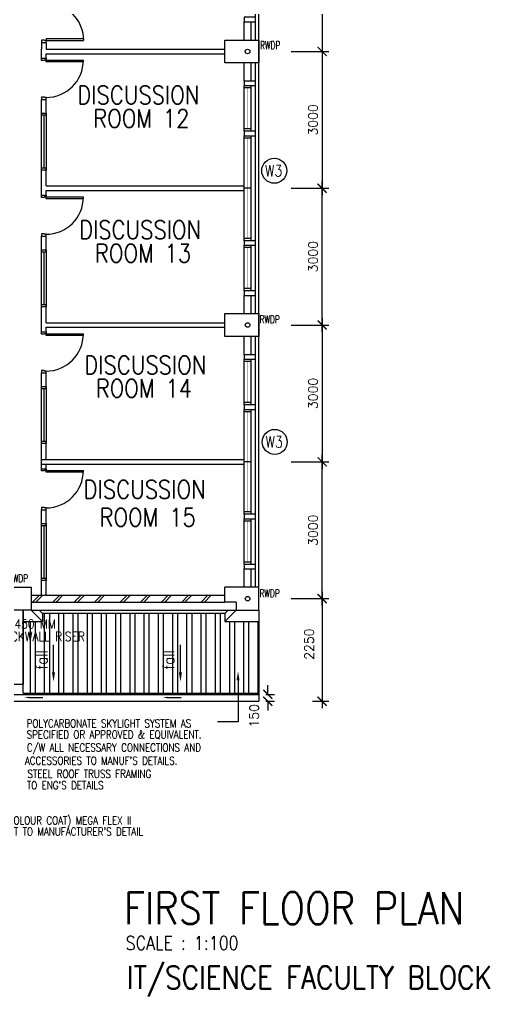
# Model space of a CAD drawing. Header units: feet. Extents: x 1613173 to 1750704, y -859418 to -757301.
# Drawn here: x 1705952 to 1716271, y -847149 to -825724 of the extents above; entities that cross this region are included whole.
import ezdxf

# ---------------------------------------------------------------- set-up
doc = ezdxf.new("R2010")
doc.units = ezdxf.units.FT
doc.header["$LTSCALE"] = 13
doc.header["$MEASUREMENT"] = 0
doc.layers.get('0').update_dxf_attribs({"linetype": 'CONTINUOUS'})
for name, color, linetype in [('COL', 3, 'CONTINUOUS'), ('DIM', 7, 'CONTINUOUS'), ('DR', 7, 'CONTINUOUS'), ('FLASH', 35, 'CONTINUOUS'), ('hatch', 7, 'CONTINUOUS'), ('hatchb', 251, 'CONTINUOUS'), ('LINE', 7, 'CONTINUOUS'), ('partition', 7, 'CONTINUOUS'), ('RWDP', 145, 'CONTINUOUS'), ('SPEC', 7, 'CONTINUOUS'), ('stair', 7, 'CONTINUOUS'), ('T50', 4, 'CONTINUOUS'), ('WALL', 2, 'CONTINUOUS'), ('WIN', 5, 'CONTINUOUS'), ('WIN-T', 7, 'CONTINUOUS')]:
    doc.layers.add(name, color=color, linetype=linetype)
doc.styles.add('ROMANS', font='romans')
doc.styles.get("Standard").update_dxf_attribs({"font": 'ROMANS.SHX'})
doc.dimstyles.new('STANDARD$0', dxfattribs={"dimscale": 0, "dimtxt": 8, "dimasz": 6, "dimexe": 1, "dimexo": 1, "dimgap": 3, "dimtad": 1, "dimdec": 0, "dimlfac": -1, "dimrnd": 1, "dimzin": 0, "dimdsep": 46, "dimtxsty": 'Standard', "dimcen": 0, "dimclrd": 5, "dimclre": 250, "dimadec": 0, "dimazin": 0, "dimtfac": 1, "dimtdec": 4, "dimtofl": 0, "dimtmove": 0, "dimatfit": 3, "dimfxl": 1, "dimtolj": 1, "dimtzin": 0, "dimarcsym": 0})

# ---------------------------------------------------------------- blocks, each defined once
blk = doc.blocks.new('FD2')
at = {"layer": 'LINE', "linetype": 'Continuous'}
for points in [[(100, 1200), (100, 1250), (0, 1250), (0, 1200)], [(100, 0), (100, 50), (0, 50), (0, 0)]]:
    blk.add_lwpolyline(points, close=True, dxfattribs=at)
at = {"layer": 'LINE', "color": 5, "linetype": 'Continuous'}
for points in [[(0, 1200), (0, 50)], [(100, 50), (100, 1200)]]:
    blk.add_lwpolyline(points, dxfattribs=at)
at = {"layer": 'LINE', "color": 1, "linetype": 'Continuous'}
blk.add_lwpolyline([(50, 50), (50, 1200)], dxfattribs=at)
blk = doc.blocks.new('FG2')
at = {"layer": 'LINE', "linetype": 'Continuous', "xscale": -1, "rotation": 180}
blk.add_blockref('FD2', (0, 0), dxfattribs=at)
blk = doc.blocks.new('d900-1b1')
at = {"layer": 'DR'}
for p, q in [((40, 100), (40, 920)), ((80, 919), (80, 100)), ((0, 0), (0, 100)), ((0, 100), (40, 100)), ((50, 0), (0, 0)), ((80, 100), (40, 100)), ((40, 100), (40, 60)), ((40, 60), (50, 60)), ((50, 60), (50, 0)), ((860, 60), (850, 60)), ((850, 60), (850, 0)), ((850, 0), (900, 0)), ((860, 100), (860, 60)), ((900, 100), (860, 100)), ((900, 0), (900, 100))]:
    blk.add_line(p, q, dxfattribs=at)
blk.add_arc((40, 100), 820, 0, 90, dxfattribs=at)
blk = doc.blocks.new('_ARCHTICK')
at = {"color": 0, "linetype": 'ByBlock', "const_width": 0.15}
blk.add_lwpolyline([(-0.5, -0.5), (0.5, 0.5)], dxfattribs=at)
blk = doc.blocks.new('*D126')
at = {"layer": 'stair', "color": 7, "lineweight": -2, "transparency": 16777216}
for p, q in [((1712597, -826274), (1712597, -829574)), ((1711918, -826424), (1712747, -826424)), ((1711918, -829424), (1712747, -829424))]:
    blk.add_line(p, q, dxfattribs=at)
at = {"layer": 'stair', "color": 7, "lineweight": -2, "transparency": 16777216, "xscale": 200, "yscale": 200, "zscale": 200}
for p, rotation in [((1712597, -826424), 90), ((1712597, -829424), 270)]:
    blk.add_blockref('_ARCHTICK', p, dxfattribs=dict(at, rotation=rotation))
at = {"layer": 'stair', "color": 7, "transparency": 16777216, "insert": (1712397, -827924), "char_height": 200, "attachment_point": 5, "rotation": 90, "style": 'ROMANS'}
blk.add_mtext('\\A1;3000', dxfattribs=at)
blk = doc.blocks.new('*D127')
at = {"layer": 'stair', "color": 7, "lineweight": -2, "transparency": 16777216}
for p, q in [((1712597, -832574), (1712597, -829274)), ((1711918, -829424), (1712747, -829424)), ((1711918, -832424), (1712747, -832424))]:
    blk.add_line(p, q, dxfattribs=at)
at = {"layer": 'stair', "color": 7, "lineweight": -2, "transparency": 16777216, "xscale": 200, "yscale": 200, "zscale": 200}
for p, rotation in [((1712597, -829424), 90), ((1712597, -832424), 270)]:
    blk.add_blockref('_ARCHTICK', p, dxfattribs=dict(at, rotation=rotation))
at = {"layer": 'stair', "color": 7, "transparency": 16777216, "insert": (1712397, -830924), "char_height": 200, "attachment_point": 5, "rotation": 90, "style": 'ROMANS'}
blk.add_mtext('\\A1;3000', dxfattribs=at)
blk = doc.blocks.new('*D128')
at = {"layer": 'stair', "color": 7, "lineweight": -2, "transparency": 16777216}
for p, q in [((1712597, -832274), (1712597, -835574)), ((1711918, -832424), (1712747, -832424)), ((1711918, -835424), (1712747, -835424))]:
    blk.add_line(p, q, dxfattribs=at)
at = {"layer": 'stair', "color": 7, "lineweight": -2, "transparency": 16777216, "xscale": 200, "yscale": 200, "zscale": 200}
for p, rotation in [((1712597, -832424), 90), ((1712597, -835424), 270)]:
    blk.add_blockref('_ARCHTICK', p, dxfattribs=dict(at, rotation=rotation))
at = {"layer": 'stair', "color": 7, "transparency": 16777216, "insert": (1712397, -833924), "char_height": 200, "attachment_point": 5, "rotation": 90, "style": 'ROMANS'}
blk.add_mtext('\\A1;3000', dxfattribs=at)
blk = doc.blocks.new('*D129')
at = {"layer": 'stair', "color": 7, "lineweight": -2, "transparency": 16777216}
for p, q in [((1712597, -838574), (1712597, -835274)), ((1711918, -835424), (1712747, -835424)), ((1711918, -838424), (1712747, -838424))]:
    blk.add_line(p, q, dxfattribs=at)
at = {"layer": 'stair', "color": 7, "lineweight": -2, "transparency": 16777216, "xscale": 200, "yscale": 200, "zscale": 200}
for p, rotation in [((1712597, -835424), 90), ((1712597, -838424), 270)]:
    blk.add_blockref('_ARCHTICK', p, dxfattribs=dict(at, rotation=rotation))
at = {"layer": 'stair', "color": 7, "transparency": 16777216, "insert": (1712397, -836924), "char_height": 200, "attachment_point": 5, "rotation": 90, "style": 'ROMANS'}
blk.add_mtext('\\A1;3000', dxfattribs=at)
blk = doc.blocks.new('*D240')
at = {"layer": 'DIM', "color": 7, "lineweight": -2, "transparency": 16777216}
for p, q in [((1711918, -822224), (1712747, -822224)), ((1712597, -822074), (1712597, -826574)), ((1711918, -826424), (1712747, -826424))]:
    blk.add_line(p, q, dxfattribs=at)
at = {"layer": 'DIM', "color": 7, "lineweight": -2, "transparency": 16777216, "xscale": 200, "yscale": 200, "zscale": 200}
for p, rotation in [((1712597, -822224), 90), ((1712597, -826424), 270)]:
    blk.add_blockref('_ARCHTICK', p, dxfattribs=dict(at, rotation=rotation))
at = {"layer": 'DIM', "color": 7, "transparency": 16777216, "insert": (1712397, -824324), "char_height": 200, "attachment_point": 5, "rotation": 90, "style": 'ROMANS'}
blk.add_mtext('\\A1;4200', dxfattribs=at)
blk = doc.blocks.new('*D258')
at = {"layer": 'stair', "color": 7, "lineweight": -2, "transparency": 16777216}
for p, q in [((1711403, -840524), (1711403, -840324)), ((1711360, -840524), (1711553, -840524)), ((1711360, -840674), (1711553, -840674)), ((1711403, -840674), (1711403, -840874))]:
    blk.add_line(p, q, dxfattribs=at)
at = {"layer": 'stair', "color": 7, "lineweight": -2, "transparency": 16777216, "xscale": 200, "yscale": 200, "zscale": 200}
for p, rotation in [((1711403, -840524), 270), ((1711403, -840674), 90)]:
    blk.add_blockref('_ARCHTICK', p, dxfattribs=dict(at, rotation=rotation))
at = {"layer": 'stair', "color": 7, "transparency": 16777216, "insert": (1711104, -840993), "char_height": 200, "attachment_point": 5, "rotation": 90, "style": 'ROMANS'}
blk.add_mtext('\\A1;150', dxfattribs=at)
blk = doc.blocks.new('*D251')
at = {"layer": 'DIM', "color": 7, "lineweight": -2, "transparency": 16777216}
for p, q in [((1712597, -838274), (1712597, -840824)), ((1712383, -838424), (1712747, -838424)), ((1712383, -840674), (1712747, -840674))]:
    blk.add_line(p, q, dxfattribs=at)
at = {"layer": 'DIM', "color": 7, "lineweight": -2, "transparency": 16777216, "xscale": 200, "yscale": 200, "zscale": 200}
for p, rotation in [((1712597, -838424), 90), ((1712597, -840674), 270)]:
    blk.add_blockref('_ARCHTICK', p, dxfattribs=dict(at, rotation=rotation))
at = {"layer": 'DIM', "color": 7, "transparency": 16777216, "insert": (1712311, -839424), "char_height": 200, "attachment_point": 5, "rotation": 90, "style": 'ROMANS'}
blk.add_mtext('\\A1;2250', dxfattribs=at)

msp = doc.modelspace()

# ---------------------------------------------------------------- linework, layer by layer
at = {"color": 0}
for p, q in [((1711135.2, -826174.1), (1711135.2, -820674.1)), ((1711135.2, -832174.1), (1711135.2, -826674.1)), ((1711135.2, -838174.1), (1711135.2, -832674.1)), ((1711210.2, -838674.1), (1711210.2, -840674.1)), ((1703235.2, -840674.1), (1711210.2, -840674.1)), ((1707880.7, -840524.1), (1710710.2, -840524.1))]:
    msp.add_line(p, q, dxfattribs=at)
at = {"layer": 'COL', "color": 0}
for p, q in [((1711210.2, -838174.1), (1710460.2, -838174.1)), ((1710460.2, -838499.1), (1710460.2, -838174.1)), ((1711210.2, -838674.1), (1711210.2, -838174.1)), ((1710710.2, -838499.1), (1710460.2, -838499.1)), ((1710710.2, -838499.1), (1710710.2, -838674.1)), ((1710710.2, -838674.1), (1711210.2, -838674.1))]:
    msp.add_line(p, q, dxfattribs=at)
for points in [[(1711210.2, -826674.1), (1710460.2, -826674.1), (1710460.2, -826174.1), (1711210.2, -826174.1)], [(1711210.2, -832674.1), (1710460.2, -832674.1), (1710460.2, -832174.1), (1711210.2, -832174.1)], [(1705710.2, -838174.1), (1706210.2, -838174.1), (1706210.2, -838674.1), (1705710.2, -838674.1)]]:
    msp.add_lwpolyline(points, close=True, dxfattribs=at)
at = {"layer": 'FLASH', "color": 0}
for p, q in [((1706035.2, -840499.1), (1706035.2, -838674.1)), ((1706210.2, -838674.1), (1706460.2, -838924.1)), ((1706210.2, -838674.1), (1710710.2, -838674.1)), ((1706385.2, -838674.1), (1706460.2, -838749.1)), ((1706460.2, -838749.1), (1706460.2, -838924.1)), ((1710460.2, -838749.1), (1706460.2, -838749.1)), ((1706496.7, -838749.1), (1706496.7, -840524.1)), ((1706607.2, -838749.1), (1706607.2, -840524.1)), ((1706809.2, -838749.1), (1706809.2, -840524.1)), ((1706919.7, -838749.1), (1706919.7, -840524.1)), ((1707121.7, -838749.1), (1707121.7, -840524.1)), ((1707232.2, -838749.1), (1707232.2, -840524.1)), ((1707434.2, -838749.1), (1707434.2, -840524.1)), ((1707544.7, -838749.1), (1707544.7, -840524.1)), ((1707746.7, -838749.1), (1707746.7, -840524.1)), ((1707857.2, -838749.1), (1707857.2, -840524.1)), ((1708059.2, -838749.1), (1708059.2, -840524.1)), ((1708169.7, -838749.1), (1708169.7, -840524.1)), ((1708371.7, -838749.1), (1708371.7, -840524.1)), ((1708482.2, -838749.1), (1708482.2, -840524.1)), ((1708684.2, -838749.1), (1708684.2, -840524.1)), ((1708794.7, -838749.1), (1708794.7, -840524.1)), ((1708996.7, -838749.1), (1708996.7, -840524.1)), ((1709107.2, -838749.1), (1709107.2, -840524.1)), ((1709309.2, -838749.1), (1709309.2, -840524.1)), ((1709419.7, -838749.1), (1709419.7, -840524.1)), ((1709621.7, -838749.1), (1709621.7, -840524.1)), ((1709732.2, -838749.1), (1709732.2, -840524.1)), ((1709934.2, -838749.1), (1709934.2, -840524.1)), ((1710044.7, -838749.1), (1710044.7, -840524.1)), ((1710246.7, -838749.1), (1710246.7, -840524.1)), ((1710357.2, -838749.1), (1710357.2, -840524.1)), ((1710710.2, -838674.1), (1710460.2, -838924.1)), ((1710535.2, -838674.1), (1710460.2, -838749.1)), ((1710460.2, -838749.1), (1710460.2, -838924.1)), ((1706035.2, -838924.1), (1706460.2, -838924.1)), ((1706184.2, -838924.1), (1706184.2, -840524.1)), ((1706294.7, -838924.1), (1706294.7, -840524.1)), ((1710460.2, -838924.1), (1711210.2, -838924.1)), ((1710559.2, -838924.1), (1710559.2, -840524.1)), ((1710669.7, -838924.1), (1710669.7, -840524.1)), ((1710871.7, -838924.1), (1710871.7, -840524.1)), ((1710982.2, -838924.1), (1710982.2, -840524.1)), ((1711184.2, -838924.1), (1711184.2, -840524.1)), ((1706035.2, -840499.1), (1711210.2, -840499.1))]:
    msp.add_line(p, q, dxfattribs=at)
at = {"layer": 'hatch', "color": 0}
for p, q in [((1706240.3, -838499.1), (1706390.3, -838349.1)), ((1706311.9, -838499.1), (1706461.9, -838349.1)), ((1706684.1, -838499.1), (1706834.1, -838349.1)), ((1706755.7, -838499.1), (1706905.7, -838349.1)), ((1707155.2, -838499.1), (1707305.2, -838349.1)), ((1707226.9, -838499.1), (1707376.9, -838349.1)), ((1707599.1, -838499.1), (1707749.1, -838349.1)), ((1707670.7, -838499.1), (1707820.7, -838349.1)), ((1708165.1, -838499.1), (1708315.1, -838349.1)), ((1708236.7, -838499.1), (1708386.7, -838349.1)), ((1708608.9, -838499.1), (1708758.9, -838349.1)), ((1708680.5, -838499.1), (1708830.5, -838349.1)), ((1709069, -838499.1), (1709219, -838349.1)), ((1709140.7, -838499.1), (1709290.7, -838349.1)), ((1709512.9, -838499.1), (1709662.9, -838349.1)), ((1709584.5, -838499.1), (1709734.5, -838349.1)), ((1709940.4, -838499.1), (1710090.4, -838349.1)), ((1710012.1, -838499.1), (1710162.1, -838349.1))]:
    msp.add_line(p, q, dxfattribs=at)
at = {"layer": 'hatchb', "color": 0}
msp.add_lwpolyline([(1703235.2, -840524.1), (1711210.2, -840524.1)], dxfattribs=at)
at = {"layer": 'LINE', "color": 0}
for p, q in [((1711210.2, -838174.1), (1711210.2, -820674.1)), ((1710750.6, -840217.1), (1710750.6, -841126.6)), ((1710750.6, -841126.6), (1710296.8, -841126.6))]:
    msp.add_line(p, q, dxfattribs=at)
msp.add_solid([(1710717.3, -840217.1), (1710783.9, -840217.1), (1710750.6, -840017.1)], dxfattribs=at)
at = {"layer": 'partition', "color": 0}
for p, q in [((1706435.2, -826574.1), (1706435.2, -826374.1)), ((1706435.2, -826574.1), (1706435.2, -826499.1)), ((1706535.2, -826574.1), (1706535.2, -826474.1)), ((1706535.2, -826474.1), (1710460.2, -826474.1)), ((1706960.2, -826374.1), (1710460.2, -826374.1)), ((1706435.2, -827824.1), (1706435.2, -827474.1)), ((1706535.2, -827824.1), (1706535.2, -827474.1)), ((1706435.2, -829574.1), (1706435.2, -828974.1)), ((1706535.2, -829374.1), (1706535.2, -828974.1)), ((1706435.2, -829574.1), (1706435.2, -829499.1)), ((1706535.2, -829374.1), (1710885.2, -829374.1)), ((1706535.2, -829574.1), (1706535.2, -829474.1)), ((1706535.2, -829474.1), (1710885.2, -829474.1)), ((1706435.2, -830824.1), (1706435.2, -830474.1)), ((1706535.2, -830824.1), (1706535.2, -830474.1)), ((1706435.2, -832574.1), (1706435.2, -831974.1)), ((1706535.2, -832374.1), (1706535.2, -831974.1)), ((1706535.2, -832374.1), (1710460.2, -832374.1)), ((1706535.2, -832474.1), (1710460.2, -832474.1)), ((1706535.2, -832574.1), (1706535.2, -832474.1)), ((1706435.2, -833824.1), (1706435.2, -833474.1)), ((1706535.2, -833824.1), (1706535.2, -833474.1)), ((1706435.2, -835574.1), (1706435.2, -834974.1)), ((1706535.2, -835374.1), (1706535.2, -834974.1)), ((1706435.2, -835374.1), (1710885.2, -835374.1)), ((1706435.2, -835474.1), (1710885.2, -835474.1)), ((1706535.2, -835574.1), (1706535.2, -835474.1)), ((1706435.2, -836824.1), (1706435.2, -836474.1)), ((1706535.2, -836824.1), (1706535.2, -836474.1)), ((1706435.2, -838349.1), (1706435.2, -837974.1)), ((1706535.2, -838349.1), (1706535.2, -837974.1))]:
    msp.add_line(p, q, dxfattribs=at)
for points in [[(1706435.2, -826224.1), (1706435.2, -826374.1)], [(1706535.2, -826224.1), (1706535.2, -826374.1), (1706960.2, -826374.1)]]:
    msp.add_lwpolyline(points, dxfattribs=at)
at = {"layer": 'RWDP', "color": 0}
for p, q in [((1706159.2, -840591.7), (1706464.2, -840591.7)), ((1709199, -840591.7), (1709504, -840591.7))]:
    msp.add_line(p, q, dxfattribs=at)
for centre in [(1710960.2, -826424.1), (1710960.2, -832424.1), (1710960.2, -838424.1)]:
    msp.add_circle(centre, 50, dxfattribs=at)
for points in [[(1706159.2, -840608.4), (1706159.2, -840575.1), (1706059.2, -840591.7)], [(1709199, -840608.4), (1709199, -840575.1), (1709099, -840591.7)]]:
    msp.add_solid(points, dxfattribs=at)
at = {"layer": 'SPEC', "color": 0}
for p, q in [((1706699.1, -840043.9), (1706699.1, -839433.9)), ((1709486, -840043.9), (1709486, -839433.9))]:
    msp.add_line(p, q, dxfattribs=at)
for points in [[(1706732.4, -840043.9), (1706665.8, -840043.9), (1706699.1, -840243.9)], [(1709519.4, -840043.9), (1709452.7, -840043.9), (1709486, -840243.9)]]:
    msp.add_solid(points, dxfattribs=at)
at = {"layer": 'WALL', "color": 0}
for p, q in [((1710885.2, -826174.1), (1710885.2, -825774.1)), ((1711035.2, -826174.1), (1711035.2, -825774.1)), ((1710885.2, -827074.1), (1710885.2, -826674.1)), ((1711035.2, -827074.1), (1711035.2, -826674.1)), ((1710885.2, -832174.1), (1710885.2, -831774.1)), ((1711035.2, -832174.1), (1711035.2, -831774.1)), ((1710885.2, -833074.1), (1710885.2, -832674.1)), ((1711035.2, -833074.1), (1711035.2, -832674.1)), ((1710885.2, -838174.1), (1710885.2, -837774.1)), ((1711035.2, -838174.1), (1711035.2, -837774.1)), ((1706210.2, -838349.1), (1710460.2, -838349.1)), ((1706210.2, -838499.1), (1710460.2, -838499.1)), ((1706035.2, -838674.1), (1706035.2, -840299.1)), ((1705805.2, -840299.1), (1706035.2, -840299.1))]:
    msp.add_line(p, q, dxfattribs=at)
for points in [[(1711135.2, -825674.1), (1710885.2, -825674.1), (1710885.2, -825774.1), (1711135.2, -825774.1)], [(1711135.2, -827074.1), (1710885.2, -827074.1), (1710885.2, -827174.1), (1711135.2, -827174.1)], [(1711135.2, -828174.1), (1710885.2, -828174.1), (1710885.2, -828274.1), (1711135.2, -828274.1)], [(1711135.2, -830574.1), (1710885.2, -830574.1), (1710885.2, -830674.1), (1711135.2, -830674.1)], [(1711135.2, -831674.1), (1710885.2, -831674.1), (1710885.2, -831774.1), (1711135.2, -831774.1)], [(1711135.2, -833074.1), (1710885.2, -833074.1), (1710885.2, -833174.1), (1711135.2, -833174.1)], [(1711135.2, -834174.1), (1710885.2, -834174.1), (1710885.2, -834274.1), (1711135.2, -834274.1)], [(1711135.2, -836574.1), (1710885.2, -836574.1), (1710885.2, -836674.1), (1711135.2, -836674.1)], [(1711135.2, -837674.1), (1710885.2, -837674.1), (1710885.2, -837774.1), (1711135.2, -837774.1)]]:
    msp.add_lwpolyline(points, close=True, dxfattribs=at)
at = {"layer": 'WIN', "color": 0}
for p, q in [((1710885.2, -828174.1), (1710885.2, -827174.1)), ((1711035.2, -828174.1), (1711035.2, -827174.1)), ((1711035.2, -827224.1), (1710885.2, -827224.1)), ((1711035.2, -828124.1), (1710885.2, -828124.1)), ((1710885.2, -830574.1), (1710885.2, -828274.1)), ((1711035.2, -830574.1), (1711035.2, -828274.1)), ((1711035.2, -828324.1), (1710885.2, -828324.1)), ((1711035.2, -829424.1), (1710885.2, -829424.1)), ((1711035.2, -830524.1), (1710885.2, -830524.1)), ((1710885.2, -831674.1), (1710885.2, -830674.1)), ((1711035.2, -830724.1), (1710885.2, -830724.1)), ((1711035.2, -831674.1), (1711035.2, -830674.1)), ((1711035.2, -831624.1), (1710885.2, -831624.1)), ((1710885.2, -834174.1), (1710885.2, -833174.1)), ((1711035.2, -834174.1), (1711035.2, -833174.1)), ((1711035.2, -833224.1), (1710885.2, -833224.1)), ((1711035.2, -834124.1), (1710885.2, -834124.1)), ((1710885.2, -836574.1), (1710885.2, -834274.1)), ((1711035.2, -836574.1), (1711035.2, -834274.1)), ((1711035.2, -834324.1), (1710885.2, -834324.1)), ((1711035.2, -835424.1), (1710885.2, -835424.1)), ((1711035.2, -836524.1), (1710885.2, -836524.1)), ((1710885.2, -837674.1), (1710885.2, -836674.1)), ((1711035.2, -836724.1), (1710885.2, -836724.1)), ((1711035.2, -837674.1), (1711035.2, -836674.1)), ((1711035.2, -837624.1), (1710885.2, -837624.1))]:
    msp.add_line(p, q, dxfattribs=at)
at = {"layer": 'WIN', "color": 0, "const_width": 10, "flags": 128}
for points in [[(1710960.2, -828124.1), (1710960.2, -827224.1)], [(1710960.2, -830524.1), (1710960.2, -828324.1)], [(1710960.2, -830724.1), (1710960.2, -831624.1)], [(1710960.2, -834124.1), (1710960.2, -833224.1)], [(1710960.2, -836524.1), (1710960.2, -834324.1)], [(1710960.2, -836724.1), (1710960.2, -837624.1)]]:
    msp.add_lwpolyline(points, dxfattribs=at)
at = {"layer": 'WIN-T', "color": 0}
for centre in [(1711544.7, -829040.1), (1711555.9, -834986.7)]:
    msp.add_circle(centre, 275, dxfattribs=at)

# ---------------------------------------------------------------- block references
at = {"layer": 'DR', "color": 0, "xscale": -1, "rotation": 270.0000000533608}
msp.add_blockref('d900-1b1', (1706435.2, -826224.1), dxfattribs=at)
at = {"layer": 'DR', "color": 0, "rotation": 269.9999999466392}
for p in [(1706435.2, -826574.1), (1706435.2, -829574.1), (1706435.2, -832574.1), (1706435.2, -835574.1)]:
    msp.add_blockref('d900-1b1', p, dxfattribs=at)
at = {"layer": 'LINE', "color": 0}
for p in [(1706435.2, -827774.1), (1706435.2, -830774.1), (1706435.2, -833774.1), (1706435.2, -836774.1)]:
    msp.add_blockref('FG2', p, dxfattribs=at)

# ---------------------------------------------------------------- texts
at = {"color": 0, "style": 'ROMANS', "width": 0.85}
for s, height, p in [('FIRST FLOOR PLAN', 700, (1708245.5, -845561.7)), ('SCALE : 1:100', 300, (1708282.4, -846124.7)), ('IT/SCIENCE FACULTY BLOCK', 500, (1708311.8, -846982.2))]:
    msp.add_text(s, height=height, dxfattribs=at).set_placement(p)
at = {"layer": 'RWDP', "color": 0, "style": 'ROMANS', "width": 0.7}
for p in [(1711234.4, -826371.8), (1711222.4, -832384.8), (1705696.7, -838065.5), (1711221.4, -838390.8)]:
    msp.add_text('RWDP', height=170, dxfattribs=at).set_placement(p)
at = {"layer": 'SPEC', "color": 0, "style": 'ROMANS', "width": 0.85}
for s, p in [('300 MM X 450 MM', (1704562, -839080.4)), ('CLEAR BRICKWALL RISER', (1704579.4, -839353.5))]:
    msp.add_text(s, height=200, dxfattribs=at).set_placement(p)
for p in [(1706563.2, -839982.6), (1709350.1, -839982.6)]:
    msp.add_text('fall', height=250, rotation=90, dxfattribs=at).set_placement(p)
at = {"layer": 'stair', "color": 0, "style": 'ROMANS', "width": 0.8}
for s, p in [('POLYCARBONATE SKYLIGHT SYSTEM AS', (1706109.5, -841248.1)), ('SPECIFIED OR APPROVED & EQUIVALENT.', (1706109.5, -841492.6)), ('C/W ALL NECESSARY CONNECTIONS AND ', (1706114.9, -841778.1)), (" ACCESSORIES TO MANUF'S DETAILS.", (1705974.5, -842065.6)), ('STEEL ROOF TRUSS FRAMING ', (1706127.5, -842354.4)), ("TO ENG'S DETAILS", (1706113.2, -842605.7)), ('MULTI RESOURCES (COLOUR COAT) MEGA FLEX II', (1703787.4, -843376.4)), ("METAL ROOFING SHEET TO MANUFACTURER'S DETAIL", (1703787.4, -843620.9))]:
    msp.add_text(s, height=175, dxfattribs=at).set_placement(p)
at = {"layer": 'T50', "color": 0, "style": 'ROMANS', "width": 0.85}
for s, p in [('DISCUSSION', (1707222.3, -827579.7)), ('ROOM 12', (1707569.7, -828093.8)), ('DISCUSSION', (1707260.4, -830534.9)), ('ROOM 13', (1707607.8, -831049)), ('DISCUSSION', (1707375.6, -833499.5)), ('ROOM 14', (1707626.1, -834013.5)), ('DISCUSSION', (1707360.9, -836229.3)), ('ROOM 15', (1707708.3, -836840.3))]:
    msp.add_text(s, height=400, dxfattribs=at).set_placement(p)
at = {"layer": 'WIN-T', "color": 0, "style": 'ROMANS', "width": 0.8}
for p in [(1711343.9, -829165.9), (1711355.1, -835112.5)]:
    msp.add_text('W3', height=250, dxfattribs=at).set_placement(p)

# ---------------------------------------------------------------- dimensions: what is measured, and where the dimension line sits
at = {"layer": 'DIM', "color": 0}
dim = msp.add_linear_dim(base=(1712596.9, -826424.1), p1=(1711767.6, -822224.1), p2=(1711767.6, -826424.1), angle=90, dimstyle='STANDARD$0', override={"dimscale": 100, "dimtxt": 2, "dimasz": 2, "dimexe": 1.5, "dimexo": 1.5, "dimgap": 1, "dimtxsty": 'ROMANS', "dimblk": 'ARCHTICK', "dimdle": 1.5, "dimclrd": 7, "dimclre": 7, "dimclrt": 7, "dimtdec": 0, "dimtmove": 2}, dxfattribs=at)
dim.commit()
dim.dimension.update_dxf_attribs({"geometry": '*D240', "text_midpoint": (1712396.9, -824324.1)})
dim = msp.add_linear_dim(base=(1712596.9, -840674.1), p1=(1712233.3, -838424.1), p2=(1712233.3, -840674.1), angle=90, dimstyle='STANDARD$0', override={"dimscale": 100, "dimtxt": 2, "dimasz": 2, "dimexe": 1.5, "dimexo": 1.5, "dimgap": 1, "dimtxsty": 'ROMANS', "dimblk": 'ARCHTICK', "dimdle": 1.5, "dimclrd": 7, "dimclre": 7, "dimclrt": 7, "dimtdec": 0, "dimtmove": 2}, dxfattribs=at)
dim.commit()
dim.dimension.update_dxf_attribs({"geometry": '*D251', "text_midpoint": (1712310.8, -839424.1), "dimtype": 160})
at = {"layer": 'stair', "color": 0}
for p1, p2, distance, picture, middle in [((1711767.6, -826424.1), (1711767.6, -829424.1), 829.3, '*D126', (1712396.9, -827924.1)), ((1711767.6, -832424.1), (1711767.6, -829424.1), -829.3, '*D127', (1712396.9, -830924.1)), ((1711767.6, -832424.1), (1711767.6, -835424.1), 829.3, '*D128', (1712396.9, -833924.1)), ((1711767.6, -838424.1), (1711767.6, -835424.1), -829.3, '*D129', (1712396.9, -836924.1))]:
    dim = msp.add_aligned_dim(p1=p1, p2=p2, distance=distance, dimstyle='STANDARD$0', override={"dimscale": 100, "dimtxt": 2, "dimasz": 2, "dimexe": 1.5, "dimexo": 1.5, "dimgap": 1, "dimtxsty": 'ROMANS', "dimblk": 'ARCHTICK', "dimdle": 1.5, "dimclrd": 7, "dimclre": 7, "dimclrt": 7, "dimtdec": 0, "dimtmove": 2}, dxfattribs=at)
    dim.commit()
    dim.dimension.update_dxf_attribs({"geometry": picture, "text_midpoint": middle})
dim = msp.add_linear_dim(base=(1711403.4, -840674.1), p1=(1711210.2, -840524.1), p2=(1711210.2, -840674.1), angle=90, dimstyle='STANDARD$0', override={"dimscale": 100, "dimtxt": 2, "dimasz": 2, "dimexe": 1.5, "dimexo": 1.5, "dimgap": 1, "dimtxsty": 'ROMANS', "dimblk": 'ARCHTICK', "dimdle": 1.5, "dimclrd": 7, "dimclre": 7, "dimclrt": 7, "dimtdec": 0, "dimtmove": 2}, dxfattribs=at)
dim.commit()
dim.dimension.update_dxf_attribs({"geometry": '*D258', "text_midpoint": (1711104, -840992.7), "dimtype": 160})

doc.saveas('drawing.dxf')
